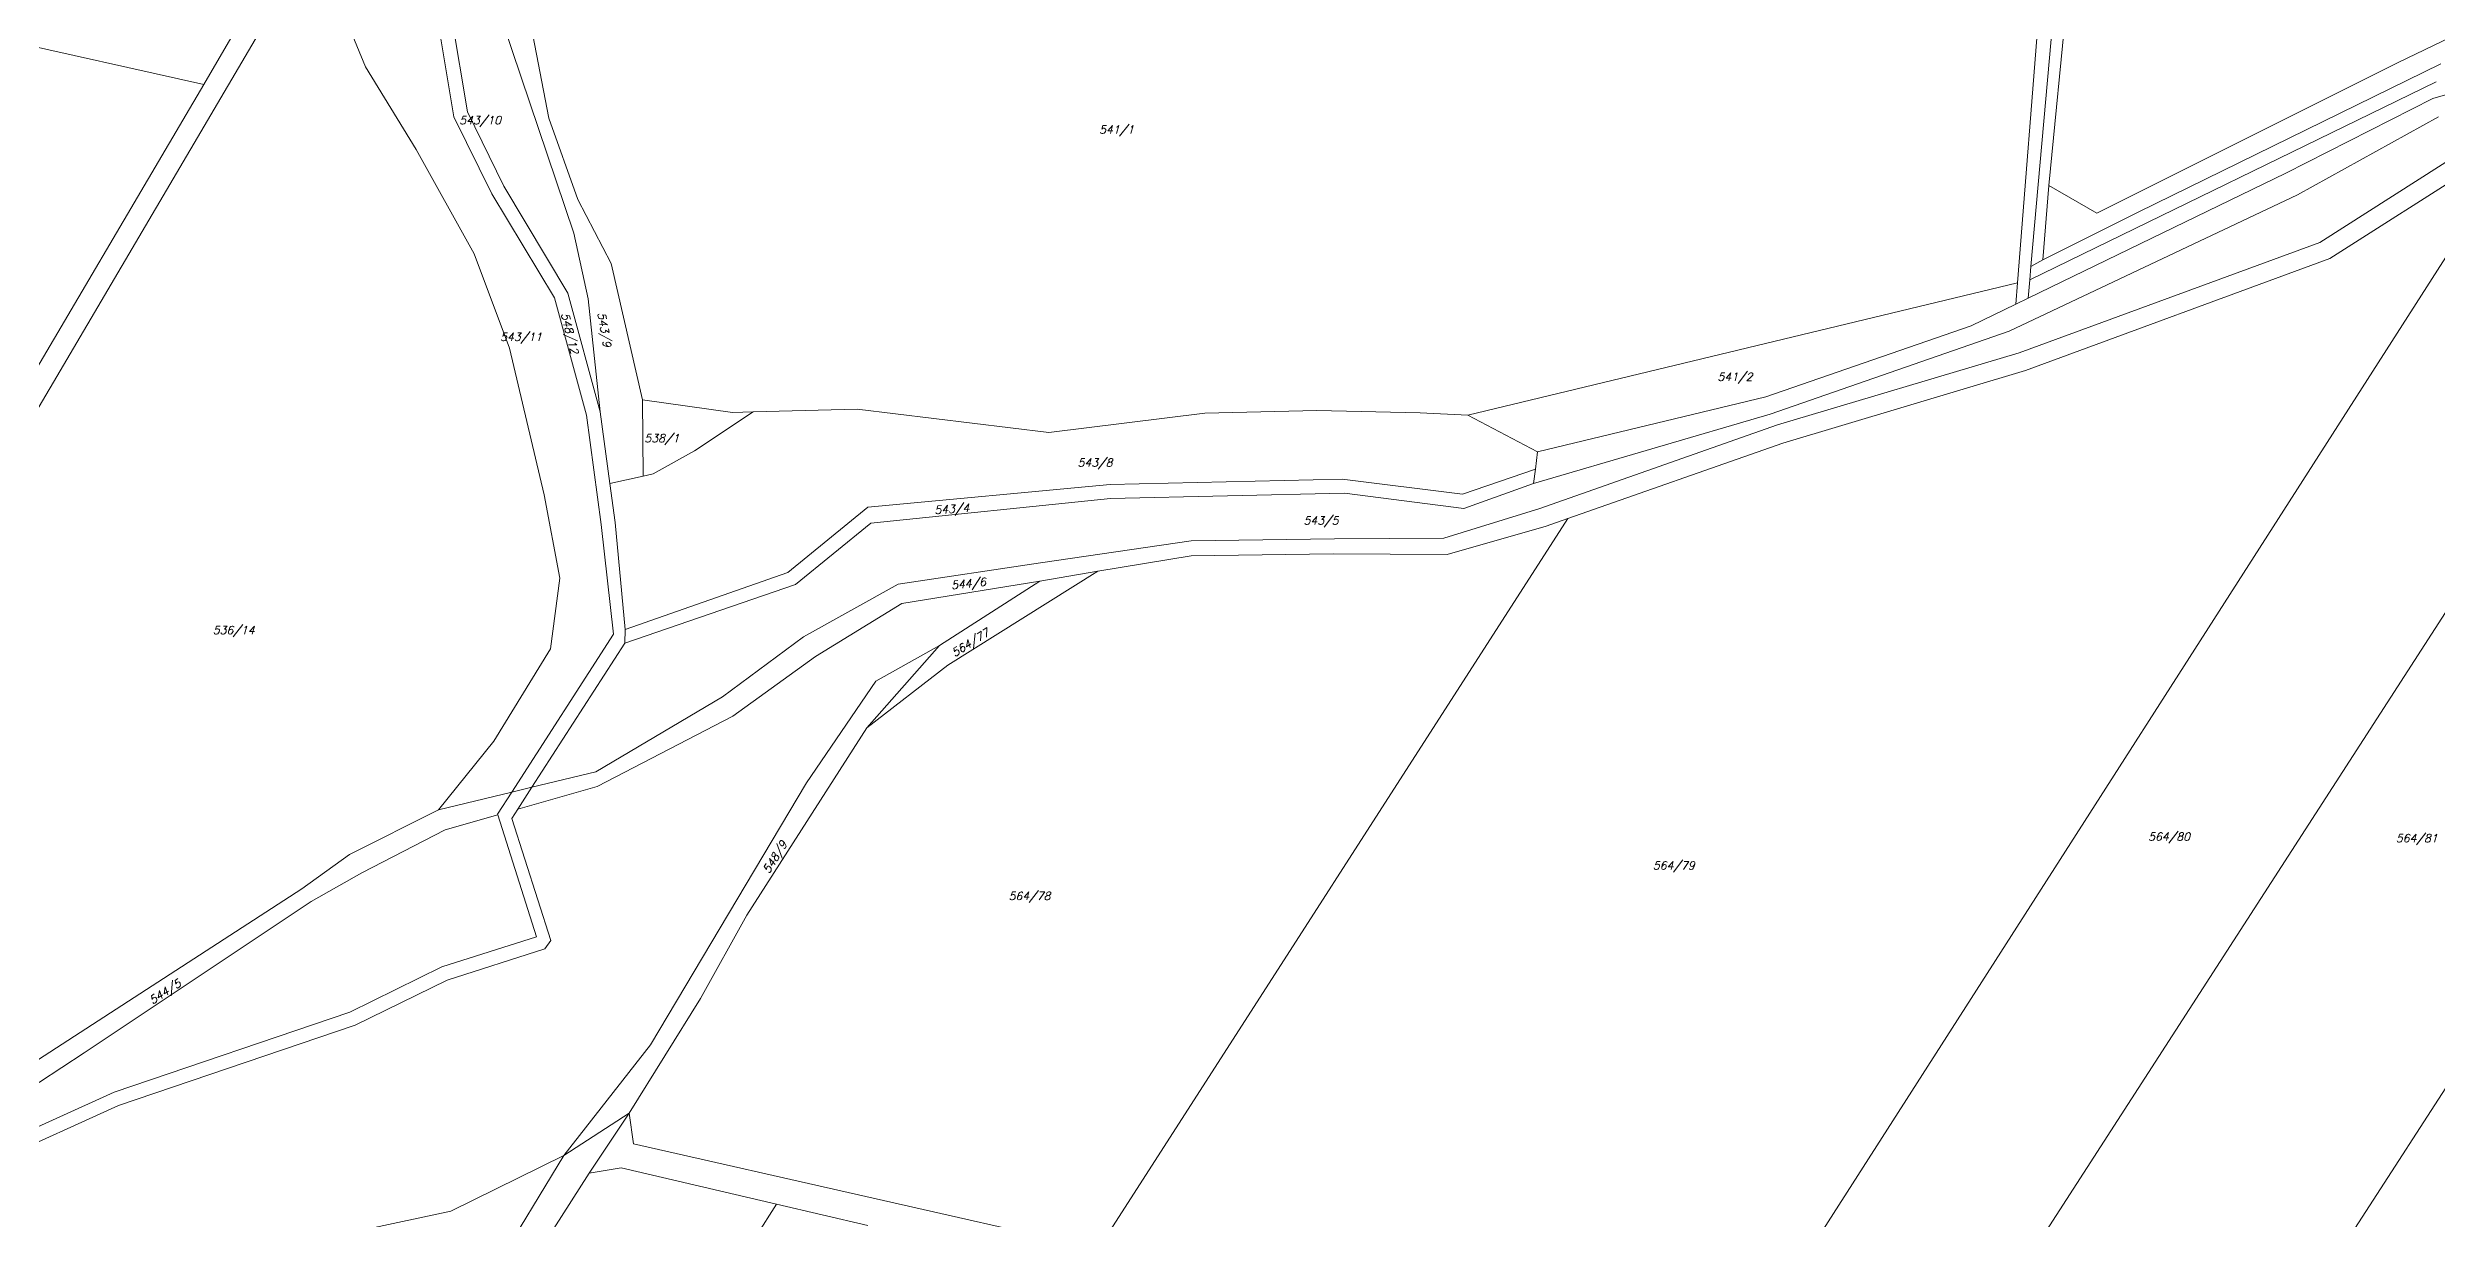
# Model space of a CAD drawing. Header units: millimetres. Extents: x -626414 to -622734, y -1174816 to -1171998.
# Drawn here: x -624477 to -623970, y -1173247 to -1172998 of the extents above; entities that cross this region are included whole.
import ezdxf
from ezdxf.enums import TextEntityAlignment as Align

# ---------------------------------------------------------------- set-up
doc = ezdxf.new("R2010")
doc.units = ezdxf.units.MM
doc.layers.add('Dobrinsko_hranice parcel', color=7, linetype='Continuous', lineweight=0)
doc.layers.add('Dobrinsko_parcelní čísla', color=7, linetype='Continuous', lineweight=0)
doc.styles.add('Style-ITALICS', font='ITALICS.shx')

msp = doc.modelspace()

# ---------------------------------------------------------------- linework, layer by layer
at = {"layer": 'Dobrinsko_hranice parcel', "color": 7, "linetype": 'Continuous', "lineweight": 13}
for p, q in [((-624773.72, -1172932.54), (-624444.21, -1173006.27)), ((-624046.44, -1172937.65), (-624056.05, -1173044.86)), ((-624444.21, -1173006.27), (-624413.25, -1172952.97)), ((-624418.82, -1172972.11), (-624562.14, -1173215.3)), ((-624365.61, -1173037.82), (-624387.12, -1172974.12)), ((-623877.38, -1172978.09), (-624080.97, -1173293.3)), ((-623977.99, -1173001.55), (-623933.65, -1172980.27)), ((-624047.87, -1172983.52), (-624052.25, -1173027.7)), ((-624415.96, -1172987.59), (-624409.84, -1173002.49)), ((-624054.14, -1172988.32), (-624058.9, -1173048.39)), ((-624394.4, -1172993.12), (-624391.06, -1173013.12)), ((-624388.2, -1173012.04), (-624391.5, -1172992.24)), ((-624370.88, -1173013.38), (-624374.67, -1172993.91)), ((-624042.01, -1173033.57), (-623977.99, -1173001.55)), ((-624033.25, -1173033.35), (-623968.91, -1173001.84)), ((-624500.87, -1173102.36), (-624444.21, -1173006.27)), ((-624409.84, -1173002.49), (-624399.08, -1173020.08)), ((-624056.26, -1173047.69), (-623969.89, -1173005.7)), ((-624023.78, -1173305.65), (-623829.69, -1173005.64)), ((-623949.54, -1173003.1), (-623970.63, -1173009.19)), ((-624380.47, -1173027.84), (-624388.2, -1173012.04)), ((-623970.63, -1173009.19), (-624001.84, -1173025.04)), ((-624391.06, -1173013.12), (-624382.99, -1173029.46)), ((-624364.71, -1173030.63), (-624370.88, -1173013.38)), ((-624122.34, -1173283.93), (-623950.83, -1173016.24)), ((-623969.42, -1173013.11), (-623999.38, -1173029.7)), ((-624399.08, -1173020.08), (-624386.77, -1173042.18)), ((-623963.75, -1173020.15), (-623994.67, -1173039.8)), ((-624001.84, -1173025.04), (-624056.6, -1173051.59)), ((-623961.6, -1173023.53), (-623992.53, -1173043.18)), ((-624382.99, -1173029.46), (-624369.73, -1173051.57)), ((-624366.85, -1173050.55), (-624380.47, -1173027.84)), ((-624357.67, -1173044.26), (-624364.71, -1173030.63)), ((-623999.38, -1173029.7), (-624060.68, -1173058.62)), ((-624052.25, -1173027.7), (-624053.47, -1173043.45)), ((-624052.25, -1173027.7), (-624042.01, -1173033.57)), ((-624053.47, -1173043.45), (-624033.25, -1173033.35)), ((-624386.77, -1173042.18), (-624379.26, -1173062.21)), ((-624362.54, -1173051.73), (-624365.61, -1173037.82)), ((-623994.67, -1173039.8), (-624058.55, -1173063.25)), ((-624351.01, -1173073.17), (-624357.67, -1173044.26)), ((-623992.53, -1173043.18), (-624057.16, -1173067)), ((-624056.26, -1173047.69), (-624056.6, -1173051.59)), ((-624056.05, -1173044.86), (-624056.26, -1173047.69)), ((-624056.05, -1173044.86), (-624053.47, -1173043.45)), ((-624369.73, -1173051.57), (-624362.93, -1173076.46)), ((-624359.99, -1173075.76), (-624366.85, -1173050.55)), ((-624359.99, -1173075.76), (-624362.54, -1173051.73)), ((-624058.9, -1173048.39), (-624175.65, -1173076.46)), ((-624058.9, -1173048.39), (-624059.25, -1173052.87)), ((-624056.6, -1173051.59), (-624059.25, -1173052.87)), ((-624068.73, -1173057.47), (-624112.36, -1173072.59)), ((-624059.25, -1173052.87), (-624068.73, -1173057.47)), ((-624379.26, -1173062.21), (-624371.87, -1173093.4)), ((-624060.68, -1173058.62), (-624111.42, -1173076.25)), ((-624109.86, -1173078.54), (-624058.55, -1173063.25)), ((-624057.16, -1173067), (-624108.72, -1173082.37)), ((-624112.36, -1173072.59), (-624160.84, -1173084.21)), ((-624362.93, -1173076.46), (-624359.8, -1173099.64)), ((-624357.94, -1173090.97), (-624359.99, -1173075.76)), ((-624351.01, -1173073.17), (-624331.85, -1173075.92)), ((-624350.86, -1173089.38), (-624351.01, -1173073.17)), ((-624327.48, -1173075.77), (-624339.94, -1173084.03)), ((-624331.85, -1173075.92), (-624327.48, -1173075.77)), ((-624305.43, -1173075.17), (-624327.48, -1173075.77)), ((-624264.66, -1173080.15), (-624305.43, -1173075.17)), ((-624231.55, -1173076.04), (-624264.66, -1173080.15)), ((-624207.74, -1173075.49), (-624231.55, -1173076.04)), ((-624185.76, -1173075.97), (-624207.74, -1173075.49)), ((-624175.65, -1173076.46), (-624185.76, -1173075.97)), ((-624160.84, -1173084.21), (-624175.65, -1173076.46)), ((-624111.42, -1173076.25), (-624161.68, -1173090.98)), ((-624109.86, -1173078.54), (-624160.35, -1173096.28)), ((-624108.72, -1173082.37), (-624154.41, -1173098.43)), ((-624339.94, -1173084.03), (-624348.74, -1173088.91)), ((-624161.3, -1173087.9), (-624176.76, -1173093.2)), ((-624161.68, -1173090.98), (-624161.3, -1173087.9)), ((-624161.3, -1173087.9), (-624160.84, -1173084.21)), ((-624371.87, -1173093.4), (-624368.57, -1173111.07)), ((-624350.86, -1173089.38), (-624357.94, -1173090.97)), ((-624356.82, -1173099.24), (-624357.94, -1173090.97)), ((-624348.74, -1173088.91), (-624350.86, -1173089.38)), ((-624251.66, -1173091.16), (-624303.11, -1173096.02)), ((-624202.32, -1173090.02), (-624251.66, -1173091.16)), ((-624251.58, -1173094.16), (-624201.86, -1173093.01)), ((-624176.76, -1173093.2), (-624202.32, -1173090.02)), ((-624201.86, -1173093.01), (-624176.54, -1173096.25)), ((-624176.54, -1173096.25), (-624161.68, -1173090.98)), ((-624303.11, -1173096.02), (-624320.11, -1173109.86)), ((-624302.46, -1173099.36), (-624251.58, -1173094.16)), ((-624154.41, -1173098.43), (-624254.22, -1173253.57)), ((-624160.35, -1173096.28), (-624180.73, -1173102.54)), ((-624154.41, -1173098.43), (-624159.02, -1173100.05)), ((-624359.8, -1173099.64), (-624357.14, -1173122.97)), ((-624354.68, -1173121.93), (-624356.82, -1173099.24)), ((-624318.53, -1173112.44), (-624302.46, -1173099.36)), ((-624234.46, -1173103.14), (-624266.46, -1173107.8)), ((-624204.01, -1173102.74), (-624234.46, -1173103.14)), ((-624180.73, -1173102.54), (-624204.01, -1173102.74)), ((-624159.02, -1173100.05), (-624180.03, -1173106.04)), ((-624266.46, -1173107.8), (-624296.71, -1173112.32)), ((-624234.43, -1173106.3), (-624254.24, -1173109.61)), ((-624204.3, -1173105.89), (-624234.43, -1173106.3)), ((-624180.03, -1173106.04), (-624204.3, -1173105.89)), ((-624368.57, -1173111.07), (-624370.55, -1173126.08)), ((-624354.78, -1173124.85), (-624318.53, -1173112.44)), ((-624320.11, -1173109.86), (-624354.68, -1173121.93)), ((-624296.71, -1173112.32), (-624316.79, -1173123.53)), ((-624266.58, -1173111.68), (-624295.91, -1173116.42)), ((-624266.58, -1173111.68), (-624287.89, -1173125.37)), ((-624286.11, -1173129.55), (-624254.24, -1173109.61)), ((-624254.24, -1173109.61), (-624266.58, -1173111.68)), ((-624295.91, -1173116.42), (-624314.27, -1173127.72)), ((-624357.14, -1173122.97), (-624378.75, -1173156.48)), ((-624354.68, -1173121.93), (-624354.78, -1173124.85)), ((-624316.79, -1173123.53), (-624334, -1173136.26)), ((-624370.55, -1173126.08), (-624382.6, -1173145.68)), ((-624374.52, -1173155.46), (-624354.78, -1173124.85)), ((-624314.27, -1173127.72), (-624331.83, -1173140.36)), ((-624287.89, -1173125.37), (-624303.31, -1173142.83)), ((-624301.44, -1173132.95), (-624287.89, -1173125.37)), ((-624316.16, -1173154.52), (-624301.44, -1173132.95)), ((-624303.31, -1173142.83), (-624286.11, -1173129.55)), ((-624334, -1173136.26), (-624360.95, -1173152.21)), ((-624331.83, -1173140.36), (-624360.63, -1173155.27)), ((-624303.31, -1173142.83), (-624328.86, -1173182.62)), ((-624382.6, -1173145.68), (-624394.36, -1173160.22)), ((-624360.95, -1173152.21), (-624374.52, -1173155.46)), ((-624378.75, -1173156.48), (-624394.36, -1173160.22)), ((-624378.75, -1173156.48), (-624381.79, -1173161.19)), ((-624374.52, -1173155.46), (-624378.75, -1173156.48)), ((-624360.63, -1173155.27), (-624377.5, -1173160.08)), ((-624377.5, -1173160.08), (-624374.52, -1173155.46)), ((-624349.27, -1173210.15), (-624316.16, -1173154.52)), ((-624394.36, -1173160.22), (-624413.24, -1173169.73)), ((-624381.76, -1173161.29), (-624392.95, -1173164.48)), ((-624381.79, -1173161.19), (-624381.76, -1173161.29)), ((-624381.76, -1173161.29), (-624373.55, -1173187.2)), ((-624378.78, -1173162.06), (-624377.5, -1173160.08)), ((-624370.46, -1173187.99), (-624378.78, -1173162.06)), ((-624392.95, -1173164.48), (-624410.61, -1173173.63)), ((-624413.24, -1173169.73), (-624423.37, -1173177.04)), ((-624410.61, -1173173.63), (-624421.38, -1173179.7)), ((-624423.37, -1173177.04), (-624485.76, -1173217.46)), ((-624421.38, -1173179.7), (-624469.61, -1173211.85)), ((-624328.86, -1173182.62), (-624338.69, -1173200.32)), ((-624393.64, -1173193.62), (-624373.55, -1173187.2)), ((-624371.78, -1173189.78), (-624392.54, -1173196.42)), ((-624370.46, -1173187.99), (-624371.78, -1173189.78)), ((-624413.18, -1173203.2), (-624393.64, -1173193.62)), ((-624392.54, -1173196.42), (-624412.02, -1173205.98)), ((-624463.28, -1173220.19), (-624413.18, -1173203.2)), ((-624338.69, -1173200.32), (-624353.83, -1173224.67)), ((-624412.02, -1173205.98), (-624462.32, -1173223.03)), ((-624469.61, -1173211.85), (-624483.88, -1173221.22)), ((-624367.72, -1173233.66), (-624349.27, -1173210.15)), ((-624511.03, -1173241.93), (-624463.28, -1173220.19)), ((-624462.32, -1173223.03), (-624510.81, -1173245.01)), ((-624353.83, -1173224.67), (-624367.72, -1173233.66)), ((-624353.83, -1173224.67), (-624362.32, -1173237.38)), ((-624352.95, -1173231.15), (-624353.83, -1173224.67)), ((-624367.72, -1173233.66), (-624392.37, -1173274.27)), ((-624367.72, -1173233.66), (-624391.76, -1173245.44)), ((-624254.22, -1173253.57), (-624352.95, -1173231.15)), ((-624511.65, -1173470.38), (-624362.32, -1173237.38)), ((-624362.32, -1173237.38), (-624355.57, -1173236.24)), ((-624355.57, -1173236.24), (-624322.52, -1173243.95)), ((-624322.52, -1173243.95), (-624474.33, -1173482.95)), ((-624391.76, -1173245.44), (-624409.92, -1173249.39)), ((-624322.52, -1173243.95), (-624303.11, -1173248.49))]:
    msp.add_line(p, q, dxfattribs=at)

# ---------------------------------------------------------------- texts
at = {"layer": 'Dobrinsko_parcelní čísla', "color": 7, "linetype": 'Continuous', "lineweight": 0, "style": 'Style-ITALICS'}
for s, p in [('543/10', (-624385.5, -1173014.685)), ('541/1', (-624250.28, -1173016.675)), ('543/11', (-624376.81, -1173060.695)), ('541/2', (-624118.89, -1173069.155)), ('538/1', (-624346.89, -1173082.195)), ('543/8', (-624254.86, -1173087.385)), ('543/5', (-624206.85, -1173099.675)), ('536/14', (-624437.86, -1173122.945)), ('564/80', (-624026.67, -1173166.795)), ('564/81', (-623974.05, -1173167.135)), ('564/79', (-624131.9, -1173172.925)), ('564/78', (-624268.78, -1173179.395))]:
    msp.add_text(s, height=1.7, dxfattribs=at).set_placement(p, align=Align.CENTER)
for s, rotation, p in [('548/12', 284, (-624367.262, -1173059.262)), ('543/9', 280, (-624359.938, -1173058.403)), ('543/4', 4, (-624285.23, -1173097.213)), ('544/6', 6, (-624281.645, -1173113.042)), ('564/77', 32, (-624280.894, -1173125.48)), ('548/9', 58, (-624322.149, -1173170.745)), ('544/5', 33, (-624451.978, -1173199.596))]:
    msp.add_text(s, height=1.7, rotation=rotation, dxfattribs=at).set_placement(p, align=Align.CENTER)

doc.saveas('drawing.dxf')
